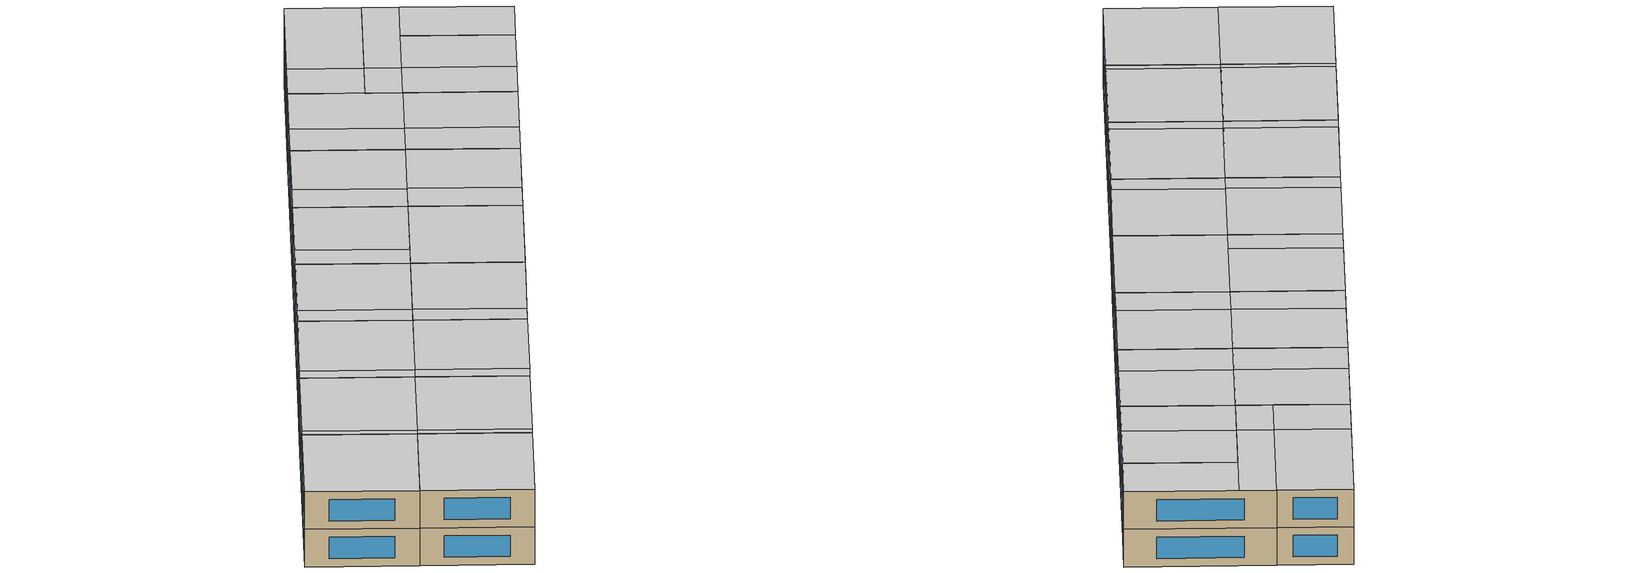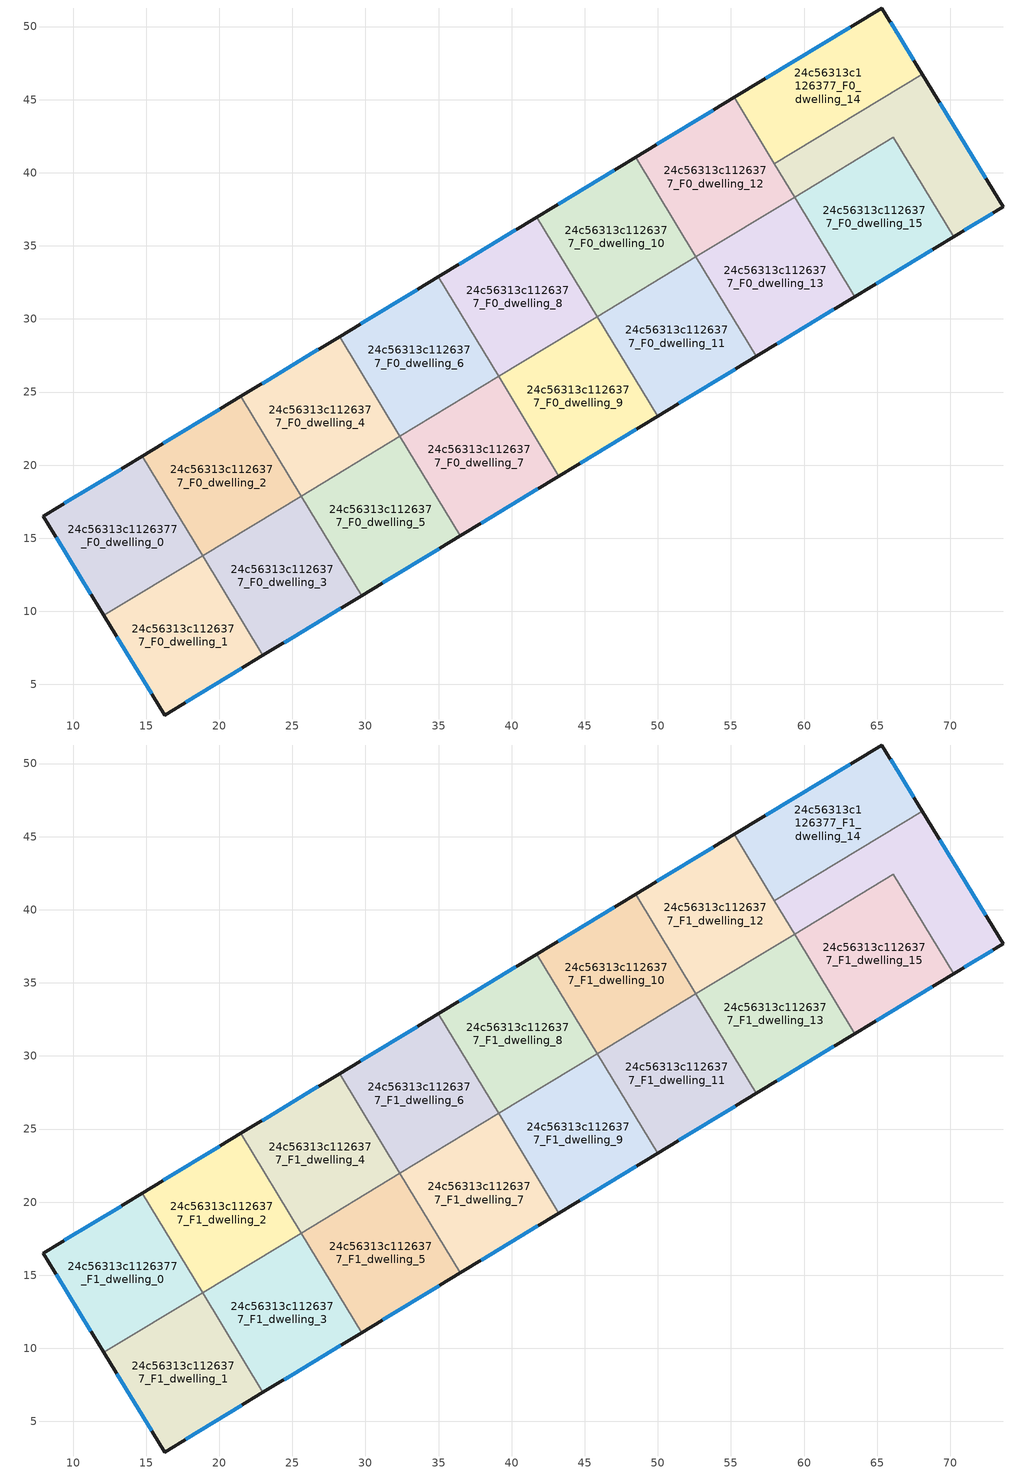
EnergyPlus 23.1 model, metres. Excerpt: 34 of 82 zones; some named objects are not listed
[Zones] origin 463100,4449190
24c56313c1126377_F0_dwelling_0
 floor ground (EU_floor_Construction): 14.74,20.61 18.86,13.81 12.11,9.72 7.97,16.51 z0
 wall outside (EU_wall_Construction): 14.74,20.61 7.97,16.51 12.11,9.72 z0:3
 wall to 24c56313c1126377_F0_dwelling_2 (EU_wall_Construction): 18.86,13.81 14.74,20.61 z0:3
 wall to 24c56313c1126377_F0_dwelling_1 (EU_wall_Construction): 12.11,9.72 18.86,13.81 z0:3
 window (EU_Window_Construction): 8.85,15.05 11.22,11.17 / 13.29,19.73 9.42,17.38 z0.64:2.36
24c56313c1126377_F0_dwelling_1
 floor ground (EU_floor_Construction): 18.86,13.81 22.99,6.99 16.27,2.91 12.11,9.72 z0
 wall outside (EU_wall_Construction): 12.11,9.72 16.27,2.91 22.99,6.99 z0:3
 wall to 24c56313c1126377_F0_dwelling_3 (EU_wall_Construction): 22.99,6.99 18.87,13.8 z0:3
 wall to 24c56313c1126377_F0_dwelling_2 (EU_wall_Construction): 18.86,13.8 18.86,13.81 z0:3
 window (EU_Window_Construction): 13,8.26 15.38,4.37 / 17.71,3.79 21.55,6.11 z0.64:2.36
24c56313c1126377_F0_dwelling_10
 floor ground (EU_floor_Construction): 48.48,41.06 52.6,34.25 45.86,30.16 41.73,36.97 z0
 wall outside (EU_wall_Construction): 48.48,41.06 41.73,36.97 z0:3
 wall to 24c56313c1126377_F0_dwelling_12 (EU_wall_Construction): 52.6,34.25 48.48,41.06 z0:3
 wall to 24c56313c1126377_F0_dwelling_11 (EU_wall_Construction): 45.86,30.16 52.6,34.25 z0:3
 wall to 24c56313c1126377_F0_dwelling_8 (EU_wall_Construction): 41.73,36.97 45.86,30.16 z0:3
 window (EU_Window_Construction): 47.03,40.18 43.17,37.84 z0.64:2.36
24c56313c1126377_F0_dwelling_11
 floor ground (EU_floor_Construction): 52.6,34.25 56.73,27.44 49.98,23.35 45.86,30.16 z0
 wall outside (EU_wall_Construction): 49.98,23.35 56.73,27.44 z0:3
 wall to 24c56313c1126377_F0_dwelling_9 (EU_wall_Construction): 45.86,30.16 49.98,23.35 z0:3
 wall to 24c56313c1126377_F0_dwelling_13 (EU_wall_Construction): 56.73,27.44 52.6,34.25 z0:3
 window (EU_Window_Construction): 51.43,24.22 55.29,26.56 z0.64:2.36
24c56313c1126377_F0_dwelling_12
 floor ground (EU_floor_Construction): 55.22,45.15 59.35,38.34 52.6,34.25 48.48,41.06 z0
 wall outside (EU_wall_Construction): 55.22,45.15 48.48,41.06 z0:3
 wall to 24c56313c1126377_F0_dwelling_13 (EU_wall_Construction): 52.6,34.25 59.35,38.34 z0:3
 wall to 24c56313c1126377_F0_dwelling_14 (EU_wall_Construction): 57.98,40.6 55.22,45.15 z0:3
 wall to 24c56313c1126377_F0_dwelling_16 (EU_wall_Construction): 59.35,38.34 57.98,40.6 z0:3
 window (EU_Window_Construction): 53.78,44.27 49.92,41.93 z0.64:2.36
24c56313c1126377_F0_dwelling_13
 floor ground (EU_floor_Construction): 59.35,38.34 63.48,31.53 56.73,27.44 52.6,34.25 z0
 wall outside (EU_wall_Construction): 56.73,27.44 63.48,31.53 z0:3
 wall to 24c56313c1126377_F0_dwelling_15 (EU_wall_Construction): 63.48,31.53 59.35,38.34 z0:3
 window (EU_Window_Construction): 58.18,28.31 62.03,30.65 z0.64:2.36
24c56313c1126377_F0_dwelling_14
 floor ground (EU_floor_Construction): 65.32,51.27 68.09,46.73 57.98,40.6 55.22,45.15 z0
 wall outside (EU_wall_Construction): 68.09,46.73 65.32,51.27 55.22,45.15 z0:3
 wall to 24c56313c1126377_F0_dwelling_16 (EU_wall_Construction): 57.98,40.6 68.09,46.73 z0:3
 window (EU_Window_Construction): 67.5,47.7 65.92,50.3 / 63.16,49.96 57.39,46.46 z0.64:2.36
24c56313c1126377_F0_dwelling_15
 floor ground (EU_floor_Construction): 66.1,42.43 70.23,35.62 63.48,31.53 59.35,38.34 z0
 wall outside (EU_wall_Construction): 63.48,31.53 70.23,35.62 z0:3
 wall to 24c56313c1126377_F0_dwelling_16 (EU_wall_Construction): 70.23,35.62 66.1,42.43 59.35,38.34 z0:3
 window (EU_Window_Construction): 64.92,32.4 68.78,34.74 z0.64:2.36
24c56313c1126377_F0_dwelling_16
 floor ground (EU_floor_Construction): 68.09,46.73 73.62,37.67 70.23,35.62 66.1,42.43 59.35,38.34 57.98,40.6 z0
 wall outside (EU_wall_Construction): 70.23,35.62 73.62,37.67 68.09,46.73 z0:3
 window (EU_Window_Construction): 72.44,39.61 69.28,44.79 / 70.95,36.06 72.9,37.23 z0.64:2.36
24c56313c1126377_F0_dwelling_2
 floor ground (EU_floor_Construction): 21.48,24.7 25.61,17.89 18.86,13.8 14.74,20.61 z0
 wall outside (EU_wall_Construction): 21.48,24.7 14.74,20.61 z0:3
 wall to 24c56313c1126377_F0_dwelling_4 (EU_wall_Construction): 25.61,17.89 21.48,24.7 z0:3
 wall to 24c56313c1126377_F0_dwelling_3 (EU_wall_Construction): 18.86,13.8 25.61,17.89 z0:3
 window (EU_Window_Construction): 20.04,23.82 16.18,21.49 z0.64:2.36
24c56313c1126377_F0_dwelling_3
 floor ground (EU_floor_Construction): 25.61,17.89 29.74,11.08 22.99,6.99 18.86,13.8 z0
 wall outside (EU_wall_Construction): 22.99,6.99 29.74,11.08 z0:3
 wall to 24c56313c1126377_F0_dwelling_5 (EU_wall_Construction): 29.74,11.08 25.61,17.89 z0:3
 window (EU_Window_Construction): 24.44,7.86 28.3,10.2 z0.64:2.36
24c56313c1126377_F0_dwelling_4
 floor ground (EU_floor_Construction): 28.23,28.79 32.36,21.98 25.61,17.89 21.48,24.7 z0
 wall outside (EU_wall_Construction): 28.23,28.79 21.48,24.7 z0:3
 wall to 24c56313c1126377_F0_dwelling_6 (EU_wall_Construction): 32.36,21.98 28.23,28.79 z0:3
 wall to 24c56313c1126377_F0_dwelling_5 (EU_wall_Construction): 25.61,17.89 32.36,21.98 z0:3
 window (EU_Window_Construction): 26.79,27.91 22.93,25.58 z0.64:2.36
24c56313c1126377_F0_dwelling_5
 floor ground (EU_floor_Construction): 32.36,21.98 36.49,15.17 29.74,11.08 25.61,17.89 z0
 wall outside (EU_wall_Construction): 29.74,11.08 36.49,15.17 z0:3
 wall to 24c56313c1126377_F0_dwelling_7 (EU_wall_Construction): 36.49,15.17 32.36,21.98 z0:3
 window (EU_Window_Construction): 31.19,11.95 35.04,14.29 z0.64:2.36
24c56313c1126377_F0_dwelling_6
 floor ground (EU_floor_Construction): 34.98,32.88 39.11,26.07 32.36,21.98 28.23,28.79 z0
 wall outside (EU_wall_Construction): 34.98,32.88 28.23,28.79 z0:3
 wall to 24c56313c1126377_F0_dwelling_8 (EU_wall_Construction): 39.11,26.07 34.98,32.88 z0:3
 wall to 24c56313c1126377_F0_dwelling_7 (EU_wall_Construction): 32.36,21.98 39.11,26.07 z0:3
 window (EU_Window_Construction): 33.53,32 29.68,29.66 z0.64:2.36
24c56313c1126377_F0_dwelling_7
 floor ground (EU_floor_Construction): 39.11,26.07 43.24,19.26 36.49,15.17 32.36,21.98 z0
 wall outside (EU_wall_Construction): 36.49,15.17 43.24,19.26 z0:3
 wall to 24c56313c1126377_F0_dwelling_9 (EU_wall_Construction): 43.24,19.26 39.11,26.07 z0:3
 window (EU_Window_Construction): 37.93,16.04 41.79,18.38 z0.64:2.36
24c56313c1126377_F0_dwelling_8
 floor ground (EU_floor_Construction): 41.73,36.97 45.86,30.16 39.11,26.07 34.98,32.88 z0
 wall outside (EU_wall_Construction): 41.73,36.97 34.98,32.88 z0:3
 wall to 24c56313c1126377_F0_dwelling_9 (EU_wall_Construction): 39.11,26.07 45.86,30.16 z0:3
 window (EU_Window_Construction): 40.28,36.09 36.43,33.75 z0.64:2.36
24c56313c1126377_F0_dwelling_9
 floor ground (EU_floor_Construction): 45.86,30.16 49.98,23.35 43.24,19.26 39.11,26.07 z0
 wall outside (EU_wall_Construction): 43.24,19.26 49.98,23.35 z0:3
 window (EU_Window_Construction): 44.68,20.13 48.54,22.47 z0.64:2.36
24c56313c1126377_F1_dwelling_0
 floor to 24c56313c1126377_F0_dwelling_0 (EU_floor_Construction): 14.74,20.61 18.86,13.81 12.11,9.72 7.97,16.51 z3
 wall outside (EU_wall_Construction): 14.74,20.61 7.97,16.51 12.11,9.72 z3:6
 wall to 24c56313c1126377_F1_dwelling_2 (EU_wall_Construction): 18.86,13.81 14.74,20.61 z3:6
 wall to 24c56313c1126377_F1_dwelling_1 (EU_wall_Construction): 12.11,9.72 18.86,13.81 z3:6
 window (EU_Window_Construction): 8.85,15.05 11.22,11.17 / 13.29,19.73 9.42,17.38 z3.64:5.36
 ceiling to 24c56313c1126377_F2_dwelling_8 (EU_floor_Construction): 18.86,13.81 14.74,20.61 7.97,16.51 12.11,9.72 z6
24c56313c1126377_F1_dwelling_1
 floor to 24c56313c1126377_F0_dwelling_1 (EU_floor_Construction): 18.86,13.81 22.99,6.99 16.27,2.91 12.11,9.72 z3
 wall outside (EU_wall_Construction): 12.11,9.72 16.27,2.91 22.99,6.99 z3:6
 wall to 24c56313c1126377_F1_dwelling_3 (EU_wall_Construction): 22.99,6.99 18.87,13.8 z3:6
 wall to 24c56313c1126377_F1_dwelling_2 (EU_wall_Construction): 18.86,13.8 18.86,13.81 z3:6
 window (EU_Window_Construction): 13,8.26 15.38,4.37 / 17.71,3.79 21.55,6.11 z3.64:5.36
 ceiling to 24c56313c1126377_F2_dwelling_0 (EU_floor_Construction): 22.99,6.99 18.86,13.8 12.12,9.71 16.27,2.91 z6
 ceiling to 24c56313c1126377_F2_dwelling_8 (EU_floor_Construction): 18.86,13.8 18.86,13.81 12.11,9.72 12.12,9.71 z6
24c56313c1126377_F1_dwelling_10
 floor to 24c56313c1126377_F0_dwelling_10 (EU_floor_Construction): 48.48,41.06 52.6,34.25 45.86,30.16 41.73,36.97 z3
 wall outside (EU_wall_Construction): 48.48,41.06 41.73,36.97 z3:6
 wall to 24c56313c1126377_F1_dwelling_12 (EU_wall_Construction): 52.6,34.25 48.48,41.06 z3:6
 wall to 24c56313c1126377_F1_dwelling_11 (EU_wall_Construction): 45.86,30.16 52.6,34.25 z3:6
 wall to 24c56313c1126377_F1_dwelling_8 (EU_wall_Construction): 41.73,36.97 45.86,30.16 z3:6
 window (EU_Window_Construction): 47.03,40.18 43.17,37.84 z3.64:5.36
 ceiling to 24c56313c1126377_F2_dwelling_13 (EU_floor_Construction): 52.6,34.25 48.48,41.06 43.83,38.24 47.95,31.43 z6
 ceiling to 24c56313c1126377_F2_dwelling_12 (EU_floor_Construction): 47.95,31.43 43.83,38.24 41.73,36.97 45.86,30.16 z6
24c56313c1126377_F1_dwelling_11
 floor to 24c56313c1126377_F0_dwelling_11 (EU_floor_Construction): 52.6,34.25 56.73,27.44 49.98,23.35 45.86,30.16 z3
 wall outside (EU_wall_Construction): 49.98,23.35 56.73,27.44 z3:6
 wall to 24c56313c1126377_F1_dwelling_9 (EU_wall_Construction): 45.86,30.16 49.98,23.35 z3:6
 wall to 24c56313c1126377_F1_dwelling_13 (EU_wall_Construction): 56.73,27.44 52.6,34.25 z3:6
 window (EU_Window_Construction): 51.43,24.22 55.29,26.56 z3.64:5.36
 ceiling to 24c56313c1126377_F2_dwelling_5 (EU_floor_Construction): 56.73,27.44 52.6,34.25 47.98,31.44 52.1,24.63 z6
 ceiling adiabatic (EU_roof_Construction): 52.1,24.63 47.98,31.44 45.86,30.16 49.98,23.35 z6
24c56313c1126377_F1_dwelling_12
 floor to 24c56313c1126377_F0_dwelling_12 (EU_floor_Construction): 55.22,45.15 59.35,38.34 52.6,34.25 48.48,41.06 z3
 wall outside (EU_wall_Construction): 55.22,45.15 48.48,41.06 z3:6
 wall to 24c56313c1126377_F1_dwelling_13 (EU_wall_Construction): 52.6,34.25 59.35,38.34 z3:6
 wall to 24c56313c1126377_F1_dwelling_14 (EU_wall_Construction): 57.98,40.6 55.22,45.15 z3:6
 wall to 24c56313c1126377_F1_dwelling_16 (EU_wall_Construction): 59.35,38.34 57.98,40.6 z3:6
 window (EU_Window_Construction): 53.78,44.27 49.92,41.93 z3.64:5.36
 ceiling adiabatic (EU_roof_Construction): 59.35,38.34 55.22,45.15 50.99,42.58 55.12,35.77 z6
 ceiling to 24c56313c1126377_F2_dwelling_13 (EU_floor_Construction): 55.12,35.77 50.99,42.58 48.48,41.06 52.6,34.25 z6
24c56313c1126377_F1_dwelling_13
 floor to 24c56313c1126377_F0_dwelling_13 (EU_floor_Construction): 59.35,38.34 63.48,31.53 56.73,27.44 52.6,34.25 z3
 wall outside (EU_wall_Construction): 56.73,27.44 63.48,31.53 z3:6
 wall to 24c56313c1126377_F1_dwelling_15 (EU_wall_Construction): 63.48,31.53 59.35,38.34 z3:6
 window (EU_Window_Construction): 58.18,28.31 62.03,30.65 z3.64:5.36
 ceiling to 24c56313c1126377_F2_dwelling_6 (EU_floor_Construction): 63.48,31.53 59.35,38.34 55.15,35.79 59.27,28.98 z6
 ceiling to 24c56313c1126377_F2_dwelling_5 (EU_floor_Construction): 59.27,28.98 55.15,35.79 52.6,34.25 56.73,27.44 z6
24c56313c1126377_F1_dwelling_14
 floor to 24c56313c1126377_F0_dwelling_14 (EU_floor_Construction): 65.32,51.27 68.09,46.73 57.98,40.6 55.22,45.15 z3
 wall outside (EU_wall_Construction): 68.09,46.73 65.32,51.27 55.22,45.15 z3:6
 wall to 24c56313c1126377_F1_dwelling_16 (EU_wall_Construction): 57.98,40.6 68.09,46.73 z3:6
 window (EU_Window_Construction): 67.5,47.7 65.92,50.3 / 63.16,49.96 57.39,46.46 z3.64:5.36
 ceiling to 24c56313c1126377_F2_dwelling_15 (EU_floor_Construction): 68.09,46.73 65.32,51.27 58.16,46.93 60.92,42.38 z6
 ceiling to 24c56313c1126377_F2_dwelling_14 (EU_floor_Construction): 60.92,42.38 58.16,46.93 55.22,45.15 57.98,40.6 z6
24c56313c1126377_F1_dwelling_15
 floor to 24c56313c1126377_F0_dwelling_15 (EU_floor_Construction): 66.1,42.43 70.23,35.62 63.48,31.53 59.35,38.34 z3
 wall outside (EU_wall_Construction): 63.48,31.53 70.23,35.62 z3:6
 wall to 24c56313c1126377_F1_dwelling_16 (EU_wall_Construction): 70.23,35.62 66.1,42.43 59.35,38.34 z3:6
 window (EU_Window_Construction): 64.92,32.4 68.78,34.74 z3.64:5.36
 ceiling to 24c56313c1126377_F2_dwelling_7 (EU_floor_Construction): 70.23,35.62 66.1,42.43 62.32,40.13 66.44,33.32 z6
 ceiling to 24c56313c1126377_F2_dwelling_6 (EU_floor_Construction): 66.44,33.32 62.32,40.13 59.35,38.34 63.48,31.53 z6
24c56313c1126377_F1_dwelling_16
 floor to 24c56313c1126377_F0_dwelling_16 (EU_floor_Construction): 68.09,46.73 73.62,37.67 70.23,35.62 66.1,42.43 59.35,38.34 57.98,40.6 z3
 wall outside (EU_wall_Construction): 70.23,35.62 73.62,37.67 68.09,46.73 z3:6
 window (EU_Window_Construction): 72.44,39.61 69.28,44.79 / 70.95,36.06 72.9,37.23 z3.64:5.36
 ceiling to 24c56313c1126377_F2_dwelling_7 (EU_floor_Construction): 73.62,37.67 69.47,44.47 66.1,42.43 70.23,35.62 z6
 ceiling to 24c56313c1126377_F2_dwelling_15 (EU_floor_Construction): 69.47,44.47 68.09,46.73 60.92,42.38 62.29,40.12 z6
 ceiling to 24c56313c1126377_F2_dwelling_14 (EU_floor_Construction): 62.29,40.12 60.92,42.38 57.98,40.6 59.35,38.34 z6
24c56313c1126377_F1_dwelling_2
 floor to 24c56313c1126377_F0_dwelling_2 (EU_floor_Construction): 21.48,24.7 25.61,17.89 18.86,13.8 14.74,20.61 z3
 wall outside (EU_wall_Construction): 21.48,24.7 14.74,20.61 z3:6
 wall to 24c56313c1126377_F1_dwelling_4 (EU_wall_Construction): 25.61,17.89 21.48,24.7 z3:6
 wall to 24c56313c1126377_F1_dwelling_3 (EU_wall_Construction): 18.86,13.8 25.61,17.89 z3:6
 window (EU_Window_Construction): 20.04,23.82 16.18,21.49 z3.64:5.36
 ceiling to 24c56313c1126377_F2_dwelling_9 (EU_floor_Construction): 25.61,17.89 21.49,24.7 15.15,20.86 19.28,14.05 z6
 ceiling to 24c56313c1126377_F2_dwelling_8 (EU_floor_Construction): 19.28,14.05 15.15,20.86 14.74,20.61 18.86,13.8 z6
24c56313c1126377_F1_dwelling_3
 floor to 24c56313c1126377_F0_dwelling_3 (EU_floor_Construction): 25.61,17.89 29.74,11.08 22.99,6.99 18.86,13.8 z3
 wall outside (EU_wall_Construction): 22.99,6.99 29.74,11.08 z3:6
 wall to 24c56313c1126377_F1_dwelling_5 (EU_wall_Construction): 29.74,11.08 25.61,17.89 z3:6
 window (EU_Window_Construction): 24.44,7.86 28.3,10.2 z3.64:5.36
 ceiling to 24c56313c1126377_F2_dwelling_1 (EU_floor_Construction): 29.74,11.08 25.61,17.89 19.3,14.06 23.43,7.25 z6
 ceiling to 24c56313c1126377_F2_dwelling_0 (EU_floor_Construction): 23.43,7.25 19.3,14.06 18.87,13.8 22.99,6.99 z6
24c56313c1126377_F1_dwelling_4
 floor to 24c56313c1126377_F0_dwelling_4 (EU_floor_Construction): 28.23,28.79 32.36,21.98 25.61,17.89 21.48,24.7 z3
 wall outside (EU_wall_Construction): 28.23,28.79 21.48,24.7 z3:6
 wall to 24c56313c1126377_F1_dwelling_6 (EU_wall_Construction): 32.36,21.98 28.23,28.79 z3:6
 wall to 24c56313c1126377_F1_dwelling_5 (EU_wall_Construction): 25.61,17.89 32.36,21.98 z3:6
 window (EU_Window_Construction): 26.79,27.91 22.93,25.58 z3.64:5.36
 ceiling to 24c56313c1126377_F2_dwelling_10 (EU_floor_Construction): 32.36,21.98 28.23,28.79 22.32,25.2 26.44,18.39 z6
 ceiling to 24c56313c1126377_F2_dwelling_9 (EU_floor_Construction): 26.44,18.39 22.32,25.2 21.49,24.7 25.61,17.89 z6
24c56313c1126377_F1_dwelling_5
 floor to 24c56313c1126377_F0_dwelling_5 (EU_floor_Construction): 32.36,21.98 36.49,15.17 29.74,11.08 25.61,17.89 z3
 wall outside (EU_wall_Construction): 29.74,11.08 36.49,15.17 z3:6
 wall to 24c56313c1126377_F1_dwelling_7 (EU_wall_Construction): 36.49,15.17 32.36,21.98 z3:6
 window (EU_Window_Construction): 31.19,11.95 35.04,14.29 z3.64:5.36
 ceiling to 24c56313c1126377_F2_dwelling_2 (EU_floor_Construction): 36.49,15.17 32.36,21.98 26.47,18.41 30.59,11.6 z6
 ceiling to 24c56313c1126377_F2_dwelling_1 (EU_floor_Construction): 30.59,11.6 26.47,18.41 25.61,17.89 29.74,11.08 z6
24c56313c1126377_F1_dwelling_6
 floor to 24c56313c1126377_F0_dwelling_6 (EU_floor_Construction): 34.98,32.88 39.11,26.07 32.36,21.98 28.23,28.79 z3
 wall outside (EU_wall_Construction): 34.98,32.88 28.23,28.79 z3:6
 wall to 24c56313c1126377_F1_dwelling_8 (EU_wall_Construction): 39.11,26.07 34.98,32.88 z3:6
 wall to 24c56313c1126377_F1_dwelling_7 (EU_wall_Construction): 32.36,21.98 39.11,26.07 z3:6
 window (EU_Window_Construction): 33.53,32 29.68,29.66 z3.64:5.36
 ceiling to 24c56313c1126377_F2_dwelling_11 (EU_floor_Construction): 39.11,26.07 34.98,32.88 29.49,29.55 33.61,22.74 z6
 ceiling to 24c56313c1126377_F2_dwelling_10 (EU_floor_Construction): 33.61,22.74 29.49,29.55 28.23,28.79 32.36,21.98 z6
24c56313c1126377_F1_dwelling_7
 floor to 24c56313c1126377_F0_dwelling_7 (EU_floor_Construction): 39.11,26.07 43.24,19.26 36.49,15.17 32.36,21.98 z3
 wall outside (EU_wall_Construction): 36.49,15.17 43.24,19.26 z3:6
 wall to 24c56313c1126377_F1_dwelling_9 (EU_wall_Construction): 43.24,19.26 39.11,26.07 z3:6
 window (EU_Window_Construction): 37.93,16.04 41.79,18.38 z3.64:5.36
 ceiling to 24c56313c1126377_F2_dwelling_3 (EU_floor_Construction): 43.24,19.26 39.11,26.07 33.64,22.75 37.77,15.94 z6
 ceiling to 24c56313c1126377_F2_dwelling_2 (EU_floor_Construction): 37.77,15.94 33.64,22.75 32.36,21.98 36.49,15.17 z6
24c56313c1126377_F1_dwelling_8
 floor to 24c56313c1126377_F0_dwelling_8 (EU_floor_Construction): 41.73,36.97 45.86,30.16 39.11,26.07 34.98,32.88 z3
 wall outside (EU_wall_Construction): 41.73,36.97 34.98,32.88 z3:6
 wall to 24c56313c1126377_F1_dwelling_9 (EU_wall_Construction): 39.11,26.07 45.86,30.16 z3:6
 window (EU_Window_Construction): 40.28,36.09 36.43,33.75 z3.64:5.36
 ceiling to 24c56313c1126377_F2_dwelling_12 (EU_floor_Construction): 45.86,30.16 41.73,36.97 36.66,33.89 40.78,27.08 z6
 ceiling to 24c56313c1126377_F2_dwelling_11 (EU_floor_Construction): 40.78,27.08 36.66,33.89 34.98,32.88 39.11,26.07 z6
24c56313c1126377_F1_dwelling_9
 floor to 24c56313c1126377_F0_dwelling_9 (EU_floor_Construction): 45.86,30.16 49.98,23.35 43.24,19.26 39.11,26.07 z3
 wall outside (EU_wall_Construction): 43.24,19.26 49.98,23.35 z3:6
 window (EU_Window_Construction): 44.68,20.13 48.54,22.47 z3.64:5.36
 ceiling adiabatic (EU_roof_Construction): 49.98,23.35 45.86,30.16 39.11,26.07 43.24,19.26 z6
[Building]
EU S2 Campaign: North Axis=0; Terrain=City; Solar Distribution=FullExterior
[Site:Location]
Yerevan-Zvartnots.Intl.AP: Latitude=40.15; Longitude=44.383; Time Zone=4; Elevation=854
[SizingPeriod:WeatherFileDays]
AnnualSizingPeriod: Begin Month=1; Begin Day of Month=1; End Month=12; End Day of Month=31; Day of Week for Start Day=Monday; Use Weather File Daylight Saving Period=No; Use Weather File Rain and Snow Indicators=No
[MATERIAL]
EU_InternalMass_Material: Roughness=MediumRough; Thickness=0.1; Conductivity=1; Density=1800; Specific Heat=900; Thermal Absorptance=0.9; Solar Absorptance=0.7; Visible Absorptance=0.7
[MATERIAL:NOMASS] Roughness=MediumRough; Thermal Absorptance=0.9; Solar Absorptance=0.7; Visible Absorptance=0.7
Name | Thermal Resistance
EU_wall_NoMass | 1.05043
EU_roof_NoMass | 1.45357
EU_floor_NoMass | 0.478065
[WINDOWMATERIAL:SIMPLEGLAZINGSYSTEM]
EU_Window_SimpleGlazing: UFactor=2.5566; Solar Heat Gain Coefficient=0.75; Visible Transmittance=0.75
[CONSTRUCTION]
EU_wall_Construction: EU_wall_NoMass
EU_roof_Construction: EU_roof_NoMass
EU_floor_Construction: EU_floor_NoMass
EU_Window_Construction: EU_Window_SimpleGlazing
EU_InternalMass_Construction: EU_InternalMass_Material
[ZONE] Type=1; Multiplier=1; Ceiling Height=autocalculate; Floor Area=autocalculate; Part of Total Floor Area=Yes
Name | Volume
24c56313c1126377_F0_dwelling_0; 24c56313c1126377_F1_dwelling_0 | 188.508
24c56313c1126377_F0_dwelling_1; 24c56313c1126377_F1_dwelling_1 | 188.502
24c56313c1126377_F0_dwelling_10; 24c56313c1126377_F1_dwelling_10; 24c56313c1126377_F0_dwelling_4; 24c56313c1126377_F1_dwelling_4; 24c56313c1126377_F0_dwelling_6; 24c56313c1126377_F1_dwelling_6; 24c56313c1126377_F0_dwelling_8; 24c56313c1126377_F1_dwelling_8 | 188.532
24c56313c1126377_F0_dwelling_11; 24c56313c1126377_F1_dwelling_11; 24c56313c1126377_F0_dwelling_13; 24c56313c1126377_F1_dwelling_13 | 188.499
24c56313c1126377_F0_dwelling_12; 24c56313c1126377_F1_dwelling_12; 24c56313c1126377_F0_dwelling_5; 24c56313c1126377_F1_dwelling_5 | 188.5
24c56313c1126377_F0_dwelling_14; 24c56313c1126377_F1_dwelling_14 | 188.51
24c56313c1126377_F0_dwelling_15; 24c56313c1126377_F1_dwelling_15; 24c56313c1126377_F0_dwelling_9; 24c56313c1126377_F1_dwelling_9 | 188.513
24c56313c1126377_F0_dwelling_16; 24c56313c1126377_F1_dwelling_16; 24c56313c1126377_F0_dwelling_3; 24c56313c1126377_F1_dwelling_3 | 188.516
24c56313c1126377_F0_dwelling_2; 24c56313c1126377_F1_dwelling_2 | 188.533
24c56313c1126377_F0_dwelling_7; 24c56313c1126377_F1_dwelling_7 | 188.495
[INTERNALMASS] Construction=EU_InternalMass_Construction
Name | Zone or ZoneList | Surface Area
24c56313c1126377_F0_dwelling_0_EU_InternalMass | 24c56313c1126377_F0_dwelling_0 | 62.8353
24c56313c1126377_F0_dwelling_1_EU_InternalMass | 24c56313c1126377_F0_dwelling_1 | 62.8341
24c56313c1126377_F0_dwelling_2_EU_InternalMass | 24c56313c1126377_F0_dwelling_2 | 62.8441
24c56313c1126377_F0_dwelling_3_EU_InternalMass | 24c56313c1126377_F0_dwelling_3 | 62.837
24c56313c1126377_F0_dwelling_4_EU_InternalMass | 24c56313c1126377_F0_dwelling_4 | 62.8431
24c56313c1126377_F0_dwelling_5_EU_InternalMass | 24c56313c1126377_F0_dwelling_5 | 62.8322
24c56313c1126377_F0_dwelling_6_EU_InternalMass | 24c56313c1126377_F0_dwelling_6 | 62.8424
24c56313c1126377_F0_dwelling_7_EU_InternalMass | 24c56313c1126377_F0_dwelling_7 | 62.832
24c56313c1126377_F0_dwelling_8_EU_InternalMass | 24c56313c1126377_F0_dwelling_8 | 62.8441
24c56313c1126377_F0_dwelling_9_EU_InternalMass | 24c56313c1126377_F0_dwelling_9 | 62.8374
24c56313c1126377_F0_dwelling_10_EU_InternalMass | 24c56313c1126377_F0_dwelling_10 | 62.8441
24c56313c1126377_F0_dwelling_11_EU_InternalMass | 24c56313c1126377_F0_dwelling_11 | 62.836
24c56313c1126377_F0_dwelling_12_EU_InternalMass | 24c56313c1126377_F0_dwelling_12 | 62.8359
24c56313c1126377_F0_dwelling_13_EU_InternalMass | 24c56313c1126377_F0_dwelling_13 | 62.8333
24c56313c1126377_F0_dwelling_14_EU_InternalMass | 24c56313c1126377_F0_dwelling_14 | 62.8368
24c56313c1126377_F0_dwelling_15_EU_InternalMass | 24c56313c1126377_F0_dwelling_15 | 62.8374
24c56313c1126377_F0_dwelling_16_EU_InternalMass | 24c56313c1126377_F0_dwelling_16 | 62.8387
24c56313c1126377_F1_dwelling_0_EU_InternalMass | 24c56313c1126377_F1_dwelling_0 | 62.8353
24c56313c1126377_F1_dwelling_1_EU_InternalMass | 24c56313c1126377_F1_dwelling_1 | 62.8341
24c56313c1126377_F1_dwelling_2_EU_InternalMass | 24c56313c1126377_F1_dwelling_2 | 62.8441
24c56313c1126377_F1_dwelling_3_EU_InternalMass | 24c56313c1126377_F1_dwelling_3 | 62.837
24c56313c1126377_F1_dwelling_4_EU_InternalMass | 24c56313c1126377_F1_dwelling_4 | 62.8431
24c56313c1126377_F1_dwelling_5_EU_InternalMass | 24c56313c1126377_F1_dwelling_5 | 62.8322
24c56313c1126377_F1_dwelling_6_EU_InternalMass | 24c56313c1126377_F1_dwelling_6 | 62.8424
24c56313c1126377_F1_dwelling_7_EU_InternalMass | 24c56313c1126377_F1_dwelling_7 | 62.832
24c56313c1126377_F1_dwelling_8_EU_InternalMass | 24c56313c1126377_F1_dwelling_8 | 62.8441
24c56313c1126377_F1_dwelling_9_EU_InternalMass | 24c56313c1126377_F1_dwelling_9 | 62.8374
24c56313c1126377_F1_dwelling_10_EU_InternalMass | 24c56313c1126377_F1_dwelling_10 | 62.8441
24c56313c1126377_F1_dwelling_11_EU_InternalMass | 24c56313c1126377_F1_dwelling_11 | 62.836
24c56313c1126377_F1_dwelling_12_EU_InternalMass | 24c56313c1126377_F1_dwelling_12 | 62.8359
24c56313c1126377_F1_dwelling_13_EU_InternalMass | 24c56313c1126377_F1_dwelling_13 | 62.8333
24c56313c1126377_F1_dwelling_14_EU_InternalMass | 24c56313c1126377_F1_dwelling_14 | 62.8368
24c56313c1126377_F1_dwelling_15_EU_InternalMass | 24c56313c1126377_F1_dwelling_15 | 62.8374
24c56313c1126377_F1_dwelling_16_EU_InternalMass | 24c56313c1126377_F1_dwelling_16 | 62.8387
[OTHEREQUIPMENT] Fuel Type=Electricity; Design Level Calculation Method=Watts/Area; Power per Zone Floor Area=1; Fraction Latent=0; Fraction Radiant=0; Fraction Lost=0; Carbon Dioxide Generation Rate=0; EndUse Subcategory=EU_Step8_InternalGains
Name | Zone or ZoneList or Space or SpaceList | Schedule
EU_Step8_InternalGain_24c56313c1126377_F0_dwelling_0_f000 | 24c56313c1126377_F0_dwelling_0 | EU_Step8_GainSchedule_24c56313c1126377_F0_dwelling_0_f000
EU_Step8_InternalGain_24c56313c1126377_F0_dwelling_1_f000 | 24c56313c1126377_F0_dwelling_1 | EU_Step8_GainSchedule_24c56313c1126377_F0_dwelling_1_f000
EU_Step8_InternalGain_24c56313c1126377_F0_dwelling_2_f000 | 24c56313c1126377_F0_dwelling_2 | EU_Step8_GainSchedule_24c56313c1126377_F0_dwelling_2_f000
EU_Step8_InternalGain_24c56313c1126377_F0_dwelling_3_f000 | 24c56313c1126377_F0_dwelling_3 | EU_Step8_GainSchedule_24c56313c1126377_F0_dwelling_3_f000
EU_Step8_InternalGain_24c56313c1126377_F0_dwelling_4_f000 | 24c56313c1126377_F0_dwelling_4 | EU_Step8_GainSchedule_24c56313c1126377_F0_dwelling_4_f000
EU_Step8_InternalGain_24c56313c1126377_F0_dwelling_5_f000 | 24c56313c1126377_F0_dwelling_5 | EU_Step8_GainSchedule_24c56313c1126377_F0_dwelling_5_f000
EU_Step8_InternalGain_24c56313c1126377_F0_dwelling_6_f000 | 24c56313c1126377_F0_dwelling_6 | EU_Step8_GainSchedule_24c56313c1126377_F0_dwelling_6_f000
EU_Step8_InternalGain_24c56313c1126377_F0_dwelling_7_f000 | 24c56313c1126377_F0_dwelling_7 | EU_Step8_GainSchedule_24c56313c1126377_F0_dwelling_7_f000
EU_Step8_InternalGain_24c56313c1126377_F0_dwelling_8_f000 | 24c56313c1126377_F0_dwelling_8 | EU_Step8_GainSchedule_24c56313c1126377_F0_dwelling_8_f000
EU_Step8_InternalGain_24c56313c1126377_F0_dwelling_9_f000 | 24c56313c1126377_F0_dwelling_9 | EU_Step8_GainSchedule_24c56313c1126377_F0_dwelling_9_f000
EU_Step8_InternalGain_24c56313c1126377_F0_dwelling_10_f000 | 24c56313c1126377_F0_dwelling_10 | EU_Step8_GainSchedule_24c56313c1126377_F0_dwelling_10_f000
EU_Step8_InternalGain_24c56313c1126377_F0_dwelling_11_f000 | 24c56313c1126377_F0_dwelling_11 | EU_Step8_GainSchedule_24c56313c1126377_F0_dwelling_11_f000
EU_Step8_InternalGain_24c56313c1126377_F0_dwelling_12_f000 | 24c56313c1126377_F0_dwelling_12 | EU_Step8_GainSchedule_24c56313c1126377_F0_dwelling_12_f000
EU_Step8_InternalGain_24c56313c1126377_F0_dwelling_13_f000 | 24c56313c1126377_F0_dwelling_13 | EU_Step8_GainSchedule_24c56313c1126377_F0_dwelling_13_f000
EU_Step8_InternalGain_24c56313c1126377_F0_dwelling_14_f000 | 24c56313c1126377_F0_dwelling_14 | EU_Step8_GainSchedule_24c56313c1126377_F0_dwelling_14_f000
EU_Step8_InternalGain_24c56313c1126377_F0_dwelling_15_f000 | 24c56313c1126377_F0_dwelling_15 | EU_Step8_GainSchedule_24c56313c1126377_F0_dwelling_15_f000
EU_Step8_InternalGain_24c56313c1126377_F0_dwelling_16_f000 | 24c56313c1126377_F0_dwelling_16 | EU_Step8_GainSchedule_24c56313c1126377_F0_dwelling_16_f000
EU_Step8_InternalGain_24c56313c1126377_F1_dwelling_0_f000 | 24c56313c1126377_F1_dwelling_0 | EU_Step8_GainSchedule_24c56313c1126377_F1_dwelling_0_f000
EU_Step8_InternalGain_24c56313c1126377_F1_dwelling_1_f000 | 24c56313c1126377_F1_dwelling_1 | EU_Step8_GainSchedule_24c56313c1126377_F1_dwelling_1_f000
EU_Step8_InternalGain_24c56313c1126377_F1_dwelling_2_f000 | 24c56313c1126377_F1_dwelling_2 | EU_Step8_GainSchedule_24c56313c1126377_F1_dwelling_2_f000
EU_Step8_InternalGain_24c56313c1126377_F1_dwelling_3_f000 | 24c56313c1126377_F1_dwelling_3 | EU_Step8_GainSchedule_24c56313c1126377_F1_dwelling_3_f000
EU_Step8_InternalGain_24c56313c1126377_F1_dwelling_4_f000 | 24c56313c1126377_F1_dwelling_4 | EU_Step8_GainSchedule_24c56313c1126377_F1_dwelling_4_f000
EU_Step8_InternalGain_24c56313c1126377_F1_dwelling_5_f000 | 24c56313c1126377_F1_dwelling_5 | EU_Step8_GainSchedule_24c56313c1126377_F1_dwelling_5_f000
EU_Step8_InternalGain_24c56313c1126377_F1_dwelling_6_f000 | 24c56313c1126377_F1_dwelling_6 | EU_Step8_GainSchedule_24c56313c1126377_F1_dwelling_6_f000
EU_Step8_InternalGain_24c56313c1126377_F1_dwelling_7_f000 | 24c56313c1126377_F1_dwelling_7 | EU_Step8_GainSchedule_24c56313c1126377_F1_dwelling_7_f000
EU_Step8_InternalGain_24c56313c1126377_F1_dwelling_8_f000 | 24c56313c1126377_F1_dwelling_8 | EU_Step8_GainSchedule_24c56313c1126377_F1_dwelling_8_f000
EU_Step8_InternalGain_24c56313c1126377_F1_dwelling_9_f000 | 24c56313c1126377_F1_dwelling_9 | EU_Step8_GainSchedule_24c56313c1126377_F1_dwelling_9_f000
EU_Step8_InternalGain_24c56313c1126377_F1_dwelling_10_f000 | 24c56313c1126377_F1_dwelling_10 | EU_Step8_GainSchedule_24c56313c1126377_F1_dwelling_10_f000
EU_Step8_InternalGain_24c56313c1126377_F1_dwelling_11_f000 | 24c56313c1126377_F1_dwelling_11 | EU_Step8_GainSchedule_24c56313c1126377_F1_dwelling_11_f000
EU_Step8_InternalGain_24c56313c1126377_F1_dwelling_12_f000 | 24c56313c1126377_F1_dwelling_12 | EU_Step8_GainSchedule_24c56313c1126377_F1_dwelling_12_f000
EU_Step8_InternalGain_24c56313c1126377_F1_dwelling_13_f000 | 24c56313c1126377_F1_dwelling_13 | EU_Step8_GainSchedule_24c56313c1126377_F1_dwelling_13_f000
EU_Step8_InternalGain_24c56313c1126377_F1_dwelling_14_f000 | 24c56313c1126377_F1_dwelling_14 | EU_Step8_GainSchedule_24c56313c1126377_F1_dwelling_14_f000
EU_Step8_InternalGain_24c56313c1126377_F1_dwelling_15_f000 | 24c56313c1126377_F1_dwelling_15 | EU_Step8_GainSchedule_24c56313c1126377_F1_dwelling_15_f000
EU_Step8_InternalGain_24c56313c1126377_F1_dwelling_16_f000 | 24c56313c1126377_F1_dwelling_16 | EU_Step8_GainSchedule_24c56313c1126377_F1_dwelling_16_f000
[ZONEVENTILATION:DESIGNFLOWRATE] Schedule=EU_AlwaysOn; Design Flow Rate Calculation Method=AirChanges/Hour; Air Changes per Hour=0.557805; Ventilation Type=Natural; Fan Pressure Rise=0; Fan Total Efficiency=1; Constant Term Coefficient=1; Temperature Term Coefficient=0; Velocity Term Coefficient=0; Velocity Squared Term Coefficient=0; Minimum Indoor Temperature=-100; Maximum Indoor Temperature=100; Delta Temperature=-100; Minimum Outdoor Temperature=-100; Maximum Outdoor Temperature=100; Maximum Wind Speed=40
Name | Zone or ZoneList or Space or SpaceList
EU_ConstantAir_24c56313c1126377_F0_dwelling_0 | 24c56313c1126377_F0_dwelling_0
EU_ConstantAir_24c56313c1126377_F0_dwelling_1 | 24c56313c1126377_F0_dwelling_1
EU_ConstantAir_24c56313c1126377_F0_dwelling_2 | 24c56313c1126377_F0_dwelling_2
EU_ConstantAir_24c56313c1126377_F0_dwelling_3 | 24c56313c1126377_F0_dwelling_3
EU_ConstantAir_24c56313c1126377_F0_dwelling_4 | 24c56313c1126377_F0_dwelling_4
EU_ConstantAir_24c56313c1126377_F0_dwelling_5 | 24c56313c1126377_F0_dwelling_5
EU_ConstantAir_24c56313c1126377_F0_dwelling_6 | 24c56313c1126377_F0_dwelling_6
EU_ConstantAir_24c56313c1126377_F0_dwelling_7 | 24c56313c1126377_F0_dwelling_7
EU_ConstantAir_24c56313c1126377_F0_dwelling_8 | 24c56313c1126377_F0_dwelling_8
EU_ConstantAir_24c56313c1126377_F0_dwelling_9 | 24c56313c1126377_F0_dwelling_9
EU_ConstantAir_24c56313c1126377_F0_dwelling_10 | 24c56313c1126377_F0_dwelling_10
EU_ConstantAir_24c56313c1126377_F0_dwelling_11 | 24c56313c1126377_F0_dwelling_11
EU_ConstantAir_24c56313c1126377_F0_dwelling_12 | 24c56313c1126377_F0_dwelling_12
EU_ConstantAir_24c56313c1126377_F0_dwelling_13 | 24c56313c1126377_F0_dwelling_13
EU_ConstantAir_24c56313c1126377_F0_dwelling_14 | 24c56313c1126377_F0_dwelling_14
EU_ConstantAir_24c56313c1126377_F0_dwelling_15 | 24c56313c1126377_F0_dwelling_15
EU_ConstantAir_24c56313c1126377_F0_dwelling_16 | 24c56313c1126377_F0_dwelling_16
EU_ConstantAir_24c56313c1126377_F1_dwelling_0 | 24c56313c1126377_F1_dwelling_0
EU_ConstantAir_24c56313c1126377_F1_dwelling_1 | 24c56313c1126377_F1_dwelling_1
EU_ConstantAir_24c56313c1126377_F1_dwelling_2 | 24c56313c1126377_F1_dwelling_2
EU_ConstantAir_24c56313c1126377_F1_dwelling_3 | 24c56313c1126377_F1_dwelling_3
EU_ConstantAir_24c56313c1126377_F1_dwelling_4 | 24c56313c1126377_F1_dwelling_4
EU_ConstantAir_24c56313c1126377_F1_dwelling_5 | 24c56313c1126377_F1_dwelling_5
EU_ConstantAir_24c56313c1126377_F1_dwelling_6 | 24c56313c1126377_F1_dwelling_6
EU_ConstantAir_24c56313c1126377_F1_dwelling_7 | 24c56313c1126377_F1_dwelling_7
EU_ConstantAir_24c56313c1126377_F1_dwelling_8 | 24c56313c1126377_F1_dwelling_8
EU_ConstantAir_24c56313c1126377_F1_dwelling_9 | 24c56313c1126377_F1_dwelling_9
EU_ConstantAir_24c56313c1126377_F1_dwelling_10 | 24c56313c1126377_F1_dwelling_10
EU_ConstantAir_24c56313c1126377_F1_dwelling_11 | 24c56313c1126377_F1_dwelling_11
EU_ConstantAir_24c56313c1126377_F1_dwelling_12 | 24c56313c1126377_F1_dwelling_12
EU_ConstantAir_24c56313c1126377_F1_dwelling_13 | 24c56313c1126377_F1_dwelling_13
EU_ConstantAir_24c56313c1126377_F1_dwelling_14 | 24c56313c1126377_F1_dwelling_14
EU_ConstantAir_24c56313c1126377_F1_dwelling_15 | 24c56313c1126377_F1_dwelling_15
EU_ConstantAir_24c56313c1126377_F1_dwelling_16 | 24c56313c1126377_F1_dwelling_16
[HVACTEMPLATE:THERMOSTAT] Constant Heating Setpoint=20; Constant Cooling Setpoint=50
EU_HeatOnly_24c56313c1126377_F0_dwelling_0; EU_HeatOnly_24c56313c1126377_F0_dwelling_1; EU_HeatOnly_24c56313c1126377_F0_dwelling_2; EU_HeatOnly_24c56313c1126377_F0_dwelling_3; EU_HeatOnly_24c56313c1126377_F0_dwelling_4; EU_HeatOnly_24c56313c1126377_F0_dwelling_5; EU_HeatOnly_24c56313c1126377_F0_dwelling_6; EU_HeatOnly_24c56313c1126377_F0_dwelling_7; EU_HeatOnly_24c56313c1126377_F0_dwelling_8; EU_HeatOnly_24c56313c1126377_F0_dwelling_9; EU_HeatOnly_24c56313c1126377_F0_dwelling_10; EU_HeatOnly_24c56313c1126377_F0_dwelling_11; EU_HeatOnly_24c56313c1126377_F0_dwelling_12; EU_HeatOnly_24c56313c1126377_F0_dwelling_13; EU_HeatOnly_24c56313c1126377_F0_dwelling_14; EU_HeatOnly_24c56313c1126377_F0_dwelling_15; EU_HeatOnly_24c56313c1126377_F0_dwelling_16; EU_HeatOnly_24c56313c1126377_F1_dwelling_0; EU_HeatOnly_24c56313c1126377_F1_dwelling_1; EU_HeatOnly_24c56313c1126377_F1_dwelling_2; EU_HeatOnly_24c56313c1126377_F1_dwelling_3; EU_HeatOnly_24c56313c1126377_F1_dwelling_4; EU_HeatOnly_24c56313c1126377_F1_dwelling_5; EU_HeatOnly_24c56313c1126377_F1_dwelling_6; EU_HeatOnly_24c56313c1126377_F1_dwelling_7; EU_HeatOnly_24c56313c1126377_F1_dwelling_8; EU_HeatOnly_24c56313c1126377_F1_dwelling_9; EU_HeatOnly_24c56313c1126377_F1_dwelling_10; EU_HeatOnly_24c56313c1126377_F1_dwelling_11; EU_HeatOnly_24c56313c1126377_F1_dwelling_12; EU_HeatOnly_24c56313c1126377_F1_dwelling_13; EU_HeatOnly_24c56313c1126377_F1_dwelling_14
[HVACTEMPLATE:ZONE:IDEALLOADSAIRSYSTEM] System Availability Schedule=EU_AlwaysOn; Maximum Heating Supply Air Temperature=50; Minimum Cooling Supply Air Temperature=13; Maximum Heating Supply Air Humidity Ratio=0.0156; Minimum Cooling Supply Air Humidity Ratio=0.0077; Heating Limit=NoLimit; Cooling Limit=NoLimit; Heating Availability Schedule=EU_AlwaysOn; Cooling Availability Schedule=EU_CoolingOff; Dehumidification Control Type=ConstantSensibleHeatRatio; Cooling Sensible Heat Ratio=0.7; Dehumidification Setpoint=60; Humidification Control Type=None; Humidification Setpoint=30; Outdoor Air Method=None; Outdoor Air Flow Rate per Person=0.00944; Outdoor Air Flow Rate per Zone Floor Area=0; Outdoor Air Flow Rate per Zone=0; Demand Controlled Ventilation Type=None; Outdoor Air Economizer Type=NoEconomizer; Heat Recovery Type=None; Sensible Heat Recovery Effectiveness=0.7; Latent Heat Recovery Effectiveness=0.65
Name | Template Thermostat
24c56313c1126377_F0_dwelling_0 | EU_HeatOnly_24c56313c1126377_F0_dwelling_0
24c56313c1126377_F0_dwelling_1 | EU_HeatOnly_24c56313c1126377_F0_dwelling_1
24c56313c1126377_F0_dwelling_2 | EU_HeatOnly_24c56313c1126377_F0_dwelling_2
24c56313c1126377_F0_dwelling_3 | EU_HeatOnly_24c56313c1126377_F0_dwelling_3
24c56313c1126377_F0_dwelling_4 | EU_HeatOnly_24c56313c1126377_F0_dwelling_4
24c56313c1126377_F0_dwelling_5 | EU_HeatOnly_24c56313c1126377_F0_dwelling_5
24c56313c1126377_F0_dwelling_6 | EU_HeatOnly_24c56313c1126377_F0_dwelling_6
24c56313c1126377_F0_dwelling_7 | EU_HeatOnly_24c56313c1126377_F0_dwelling_7
24c56313c1126377_F0_dwelling_8 | EU_HeatOnly_24c56313c1126377_F0_dwelling_8
24c56313c1126377_F0_dwelling_9 | EU_HeatOnly_24c56313c1126377_F0_dwelling_9
24c56313c1126377_F0_dwelling_10 | EU_HeatOnly_24c56313c1126377_F0_dwelling_10
24c56313c1126377_F0_dwelling_11 | EU_HeatOnly_24c56313c1126377_F0_dwelling_11
24c56313c1126377_F0_dwelling_12 | EU_HeatOnly_24c56313c1126377_F0_dwelling_12
24c56313c1126377_F0_dwelling_13 | EU_HeatOnly_24c56313c1126377_F0_dwelling_13
24c56313c1126377_F0_dwelling_14 | EU_HeatOnly_24c56313c1126377_F0_dwelling_14
24c56313c1126377_F0_dwelling_15 | EU_HeatOnly_24c56313c1126377_F0_dwelling_15
24c56313c1126377_F0_dwelling_16 | EU_HeatOnly_24c56313c1126377_F0_dwelling_16
24c56313c1126377_F1_dwelling_0 | EU_HeatOnly_24c56313c1126377_F1_dwelling_0
24c56313c1126377_F1_dwelling_1 | EU_HeatOnly_24c56313c1126377_F1_dwelling_1
24c56313c1126377_F1_dwelling_2 | EU_HeatOnly_24c56313c1126377_F1_dwelling_2
24c56313c1126377_F1_dwelling_3 | EU_HeatOnly_24c56313c1126377_F1_dwelling_3
24c56313c1126377_F1_dwelling_4 | EU_HeatOnly_24c56313c1126377_F1_dwelling_4
24c56313c1126377_F1_dwelling_5 | EU_HeatOnly_24c56313c1126377_F1_dwelling_5
24c56313c1126377_F1_dwelling_6 | EU_HeatOnly_24c56313c1126377_F1_dwelling_6
24c56313c1126377_F1_dwelling_7 | EU_HeatOnly_24c56313c1126377_F1_dwelling_7
24c56313c1126377_F1_dwelling_8 | EU_HeatOnly_24c56313c1126377_F1_dwelling_8
24c56313c1126377_F1_dwelling_9 | EU_HeatOnly_24c56313c1126377_F1_dwelling_9
24c56313c1126377_F1_dwelling_10 | EU_HeatOnly_24c56313c1126377_F1_dwelling_10
24c56313c1126377_F1_dwelling_11 | EU_HeatOnly_24c56313c1126377_F1_dwelling_11
24c56313c1126377_F1_dwelling_12 | EU_HeatOnly_24c56313c1126377_F1_dwelling_12
24c56313c1126377_F1_dwelling_13 | EU_HeatOnly_24c56313c1126377_F1_dwelling_13
24c56313c1126377_F1_dwelling_14 | EU_HeatOnly_24c56313c1126377_F1_dwelling_14
24c56313c1126377_F1_dwelling_15 | EU_HeatOnly_24c56313c1126377_F1_dwelling_15
24c56313c1126377_F1_dwelling_16 | EU_HeatOnly_24c56313c1126377_F1_dwelling_16
[SIZING:ZONE] Zone Cooling Design Supply Air Temperature Input Method=SupplyAirTemperature; Zone Cooling Design Supply Air Temperature=13; Zone Heating Design Supply Air Temperature Input Method=SupplyAirTemperature; Zone Heating Design Supply Air Temperature=50; Zone Cooling Design Supply Air Humidity Ratio=0.008; Zone Heating Design Supply Air Humidity Ratio=0.008; Cooling Design Air Flow Method=DesignDay; Cooling Design Air Flow Rate=0; Cooling Minimum Air Flow per Zone Floor Area=0.000762; Cooling Minimum Air Flow=0; Cooling Minimum Air Flow Fraction=0.2; Heating Design Air Flow Method=DesignDay; Heating Design Air Flow Rate=0; Heating Maximum Air Flow per Zone Floor Area=0.002032; Heating Maximum Air Flow=0.141576; Heating Maximum Air Flow Fraction=0.3; Account for Dedicated Outdoor Air System=No; Dedicated Outdoor Air System Control Strategy=NeutralSupplyAir; Dedicated Outdoor Air Low Setpoint Temperature for Design=autosize; Dedicated Outdoor Air High Setpoint Temperature for Design=autosize; Zone Load Sizing Method=Sensible Load Only No Latent Load; Zone Latent Cooling Design Supply Air Humidity Ratio Input Method=HumidityRatioDifference; Zone Cooling Design Supply Air Humidity Ratio Difference=0.005; Zone Latent Heating Design Supply Air Humidity Ratio Input Method=HumidityRatioDifference; Zone Humidification Design Supply Air Humidity Ratio Difference=0.005
24c56313c1126377_F0_dwelling_0; 24c56313c1126377_F0_dwelling_1; 24c56313c1126377_F0_dwelling_2; 24c56313c1126377_F0_dwelling_3; 24c56313c1126377_F0_dwelling_4; 24c56313c1126377_F0_dwelling_5; 24c56313c1126377_F0_dwelling_6; 24c56313c1126377_F0_dwelling_7; 24c56313c1126377_F0_dwelling_8; 24c56313c1126377_F0_dwelling_9; 24c56313c1126377_F0_dwelling_10; 24c56313c1126377_F0_dwelling_11; 24c56313c1126377_F0_dwelling_12; 24c56313c1126377_F0_dwelling_13; 24c56313c1126377_F0_dwelling_14; 24c56313c1126377_F0_dwelling_15; 24c56313c1126377_F0_dwelling_16; 24c56313c1126377_F1_dwelling_0; 24c56313c1126377_F1_dwelling_1; 24c56313c1126377_F1_dwelling_2; 24c56313c1126377_F1_dwelling_3; 24c56313c1126377_F1_dwelling_4; 24c56313c1126377_F1_dwelling_5; 24c56313c1126377_F1_dwelling_6; 24c56313c1126377_F1_dwelling_7; 24c56313c1126377_F1_dwelling_8; 24c56313c1126377_F1_dwelling_9; 24c56313c1126377_F1_dwelling_10; 24c56313c1126377_F1_dwelling_11; 24c56313c1126377_F1_dwelling_12; 24c56313c1126377_F1_dwelling_13; 24c56313c1126377_F1_dwelling_14; 24c56313c1126377_F1_dwelling_15; 24c56313c1126377_F1_dwelling_16
[SCHEDULE:CONSTANT]
Name | Hourly Value
EU_AlwaysOn | 1
EU_CoolingOff | 0
[SCHEDULE:FILE] Column Number=1; Rows to Skip at Top=0; Number of Hours of Data=8760; Column Separator=Comma; Interpolate to Timestep=No; Minutes per Item=60; Adjust Schedule for Daylight Savings=Yes
Name | File
EU_Step8_GainSchedule_24c56313c1126377_F0_dwelling_0_f000 | ../../schedules/24c56313c1126377/24c56313c1126377_F0_dwelling_0_f000_gain.csv
EU_Step8_GainSchedule_24c56313c1126377_F0_dwelling_1_f000 | ../../schedules/24c56313c1126377/24c56313c1126377_F0_dwelling_1_f000_gain.csv
EU_Step8_GainSchedule_24c56313c1126377_F0_dwelling_2_f000 | ../../schedules/24c56313c1126377/24c56313c1126377_F0_dwelling_2_f000_gain.csv
EU_Step8_GainSchedule_24c56313c1126377_F0_dwelling_3_f000 | ../../schedules/24c56313c1126377/24c56313c1126377_F0_dwelling_3_f000_gain.csv
EU_Step8_GainSchedule_24c56313c1126377_F0_dwelling_4_f000 | ../../schedules/24c56313c1126377/24c56313c1126377_F0_dwelling_4_f000_gain.csv
EU_Step8_GainSchedule_24c56313c1126377_F0_dwelling_5_f000 | ../../schedules/24c56313c1126377/24c56313c1126377_F0_dwelling_5_f000_gain.csv
EU_Step8_GainSchedule_24c56313c1126377_F0_dwelling_6_f000 | ../../schedules/24c56313c1126377/24c56313c1126377_F0_dwelling_6_f000_gain.csv
EU_Step8_GainSchedule_24c56313c1126377_F0_dwelling_7_f000 | ../../schedules/24c56313c1126377/24c56313c1126377_F0_dwelling_7_f000_gain.csv
EU_Step8_GainSchedule_24c56313c1126377_F0_dwelling_8_f000 | ../../schedules/24c56313c1126377/24c56313c1126377_F0_dwelling_8_f000_gain.csv
EU_Step8_GainSchedule_24c56313c1126377_F0_dwelling_9_f000 | ../../schedules/24c56313c1126377/24c56313c1126377_F0_dwelling_9_f000_gain.csv
EU_Step8_GainSchedule_24c56313c1126377_F0_dwelling_10_f000 | ../../schedules/24c56313c1126377/24c56313c1126377_F0_dwelling_10_f000_gain.csv
EU_Step8_GainSchedule_24c56313c1126377_F0_dwelling_11_f000 | ../../schedules/24c56313c1126377/24c56313c1126377_F0_dwelling_11_f000_gain.csv
EU_Step8_GainSchedule_24c56313c1126377_F0_dwelling_12_f000 | ../../schedules/24c56313c1126377/24c56313c1126377_F0_dwelling_12_f000_gain.csv
EU_Step8_GainSchedule_24c56313c1126377_F0_dwelling_13_f000 | ../../schedules/24c56313c1126377/24c56313c1126377_F0_dwelling_13_f000_gain.csv
EU_Step8_GainSchedule_24c56313c1126377_F0_dwelling_14_f000 | ../../schedules/24c56313c1126377/24c56313c1126377_F0_dwelling_14_f000_gain.csv
EU_Step8_GainSchedule_24c56313c1126377_F0_dwelling_15_f000 | ../../schedules/24c56313c1126377/24c56313c1126377_F0_dwelling_15_f000_gain.csv
EU_Step8_GainSchedule_24c56313c1126377_F0_dwelling_16_f000 | ../../schedules/24c56313c1126377/24c56313c1126377_F0_dwelling_16_f000_gain.csv
EU_Step8_GainSchedule_24c56313c1126377_F1_dwelling_0_f000 | ../../schedules/24c56313c1126377/24c56313c1126377_F1_dwelling_0_f000_gain.csv
EU_Step8_GainSchedule_24c56313c1126377_F1_dwelling_1_f000 | ../../schedules/24c56313c1126377/24c56313c1126377_F1_dwelling_1_f000_gain.csv
EU_Step8_GainSchedule_24c56313c1126377_F1_dwelling_2_f000 | ../../schedules/24c56313c1126377/24c56313c1126377_F1_dwelling_2_f000_gain.csv
EU_Step8_GainSchedule_24c56313c1126377_F1_dwelling_3_f000 | ../../schedules/24c56313c1126377/24c56313c1126377_F1_dwelling_3_f000_gain.csv
EU_Step8_GainSchedule_24c56313c1126377_F1_dwelling_4_f000 | ../../schedules/24c56313c1126377/24c56313c1126377_F1_dwelling_4_f000_gain.csv
EU_Step8_GainSchedule_24c56313c1126377_F1_dwelling_5_f000 | ../../schedules/24c56313c1126377/24c56313c1126377_F1_dwelling_5_f000_gain.csv
EU_Step8_GainSchedule_24c56313c1126377_F1_dwelling_6_f000 | ../../schedules/24c56313c1126377/24c56313c1126377_F1_dwelling_6_f000_gain.csv
EU_Step8_GainSchedule_24c56313c1126377_F1_dwelling_7_f000 | ../../schedules/24c56313c1126377/24c56313c1126377_F1_dwelling_7_f000_gain.csv
EU_Step8_GainSchedule_24c56313c1126377_F1_dwelling_8_f000 | ../../schedules/24c56313c1126377/24c56313c1126377_F1_dwelling_8_f000_gain.csv
EU_Step8_GainSchedule_24c56313c1126377_F1_dwelling_9_f000 | ../../schedules/24c56313c1126377/24c56313c1126377_F1_dwelling_9_f000_gain.csv
EU_Step8_GainSchedule_24c56313c1126377_F1_dwelling_10_f000 | ../../schedules/24c56313c1126377/24c56313c1126377_F1_dwelling_10_f000_gain.csv
EU_Step8_GainSchedule_24c56313c1126377_F1_dwelling_11_f000 | ../../schedules/24c56313c1126377/24c56313c1126377_F1_dwelling_11_f000_gain.csv
EU_Step8_GainSchedule_24c56313c1126377_F1_dwelling_12_f000 | ../../schedules/24c56313c1126377/24c56313c1126377_F1_dwelling_12_f000_gain.csv
EU_Step8_GainSchedule_24c56313c1126377_F1_dwelling_13_f000 | ../../schedules/24c56313c1126377/24c56313c1126377_F1_dwelling_13_f000_gain.csv
EU_Step8_GainSchedule_24c56313c1126377_F1_dwelling_14_f000 | ../../schedules/24c56313c1126377/24c56313c1126377_F1_dwelling_14_f000_gain.csv
EU_Step8_GainSchedule_24c56313c1126377_F1_dwelling_15_f000 | ../../schedules/24c56313c1126377/24c56313c1126377_F1_dwelling_15_f000_gain.csv
EU_Step8_GainSchedule_24c56313c1126377_F1_dwelling_16_f000 | ../../schedules/24c56313c1126377/24c56313c1126377_F1_dwelling_16_f000_gain.csv
